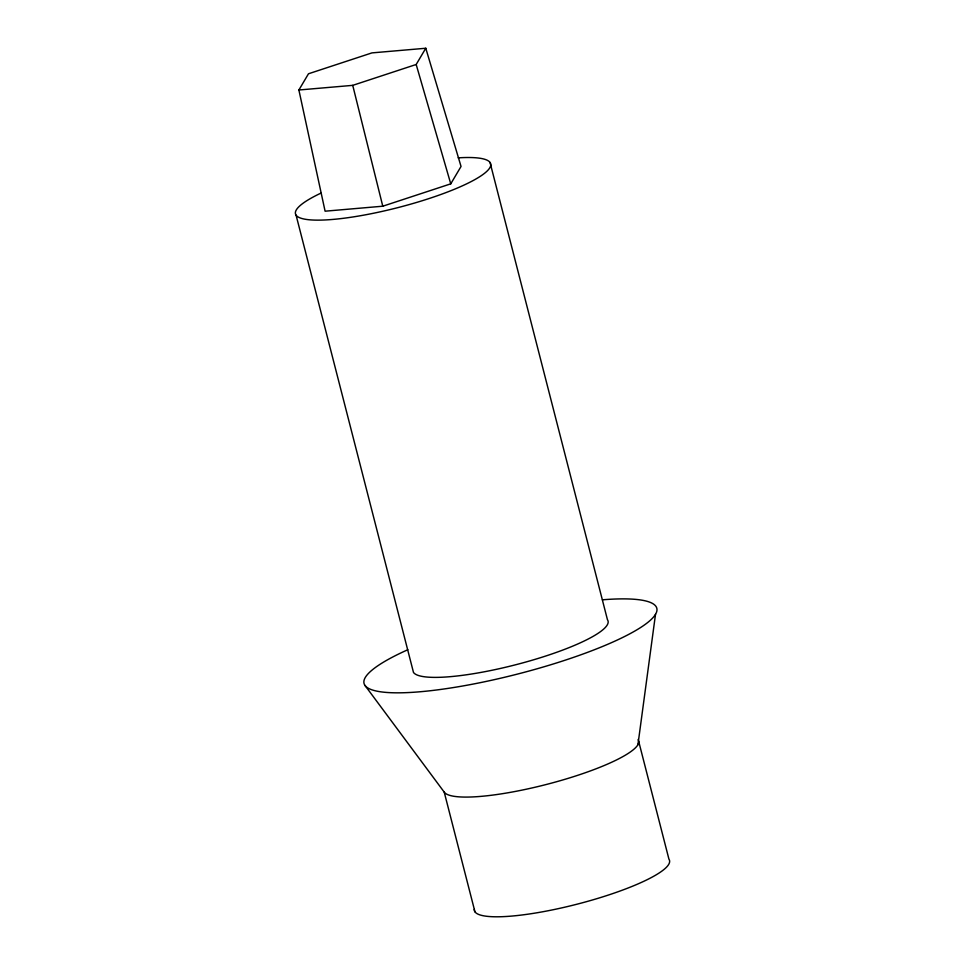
<?xml version="1.0" encoding="UTF-8"?>
<svg xmlns="http://www.w3.org/2000/svg" width="965" height="965" viewBox="0 0 965 965"><rect width="100%" height="100%" fill="white"/><g stroke="black" fill="none" stroke-linecap="round" stroke-linejoin="round"><path stroke-width="1.45" d="M637.937 744.715L655.512 614.283M298.885 89.998L308.486 73.774L371.935 52.894L425.782 48.25L461.041 166.463L450.752 183.845L382.779 206.208L325.096 211.19L298.885 89.998L352.732 85.354L416.18 64.486L425.782 48.25M364.927 685.355L444.214 792.108L474.949 911.804M416.18 64.486L450.752 183.845M490.051 162.494L607.455 619.735A100.746 19.396 -14.4 0 1 522.258 663.015A100.746 19.396 -14.4 0 1 413.478 672.412L296.074 215.159M638.191 739.431L668.926 859.139A100.746 19.396 -14.4 0 1 577.36 904.109A100.746 19.396 -14.4 0 1 474.237 909.368M352.732 85.354L382.779 206.208M458.194 157.85A100.746 19.396 -14.4 0 1 465.697 184.291A100.746 19.396 -14.4 0 1 327.485 219.827A100.746 19.396 -14.4 0 1 320.85 193.169M602.437 599.808A151.119 29.095 -14.4 0 1 620.821 638.36A151.119 29.095 -14.4 0 1 409.823 692.484A151.119 29.095 -14.4 0 1 407.821 649.735M638.902 741.88A100.746 19.396 -14.4 0 1 546.624 784.4A100.746 19.396 -14.4 0 1 444.214 792.108"/></g></svg>
